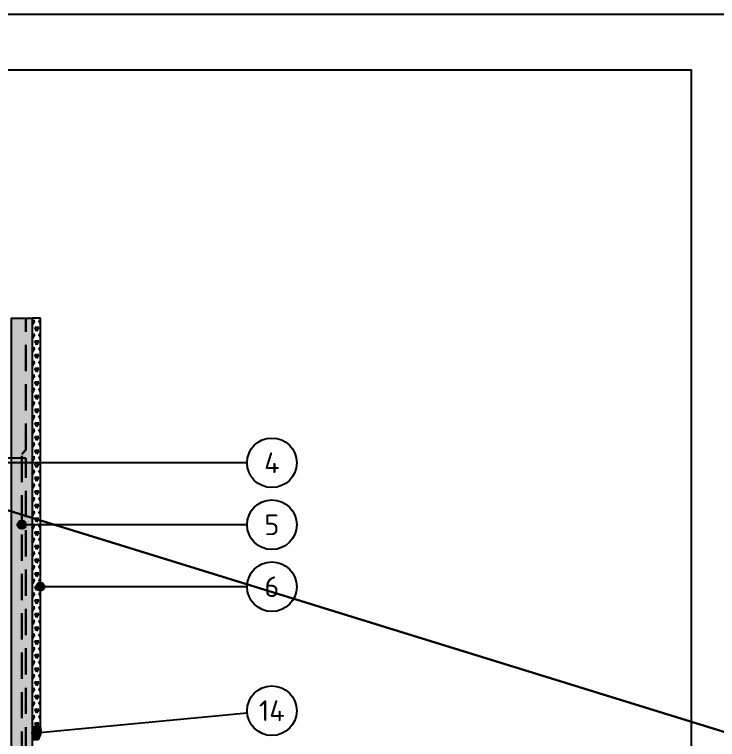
# Model space of a CAD drawing. Header units: millimetres. Extents: x -354900 to 8840672, y 0 to 292181.
# Drawn here: x -768.4 to -598.3, y 140854.9 to 141030.4 of the extents above; entities that cross this region are included whole.
import ezdxf
from ezdxf.enums import TextEntityAlignment as Align

# ---------------------------------------------------------------- set-up
doc = ezdxf.new("R2010")
doc.units = ezdxf.units.MM
doc.header["$MEASUREMENT"] = 0
doc.set_wipeout_variables(frame=1)
doc.linetypes.add('штриховая2', pattern=[9.524999999999999, 6.35, -3.175])
doc.layers.get('0').update_dxf_attribs({"color": 250, "lineweight": 9})
for name, color, linetype, lineweight in [('SG_Размеры', 7, 'Continuous', 5), ('АР_Размеры', 175, 'Continuous', 9), ('сетка', 20, 'штриховая2', 30)]:
    doc.layers.add(name, color=color, linetype=linetype, lineweight=lineweight)
for name, color, linetype in [('армирслой', 100, 'Continuous'), ('выноски', 7, 'Continuous'), ('герметик', 10, 'Continuous'), ('декорштук', 24, 'Continuous'), ('рамки', 7, 'Continuous')]:
    doc.layers.add(name, color=color, linetype=linetype)
doc.styles.add('SG_Arial_2.5_Размеры-выноски', font='arial.ttf', dxfattribs={"width": 0.7})
doc.styles.get("Standard").update_dxf_attribs({"font": 'isocpeur.ttf'})
doc.linetypes.add('зигзаг', pattern='A,0.00254,-5.08,[131,ltypeshp.shx,S=5.08,R=0,X=-5.08,Y=0],-10.16,[131,ltypeshp.shx,S=5.08,R=180,X=5.08,Y=0],-5.08', length=20.32254)
doc.dimstyles.new('SG_Arial_2.5', dxfattribs={"dimtxt": 5, "dimasz": 3, "dimexe": 3, "dimexo": 0, "dimgap": 2, "dimtad": 1, "dimdec": 0, "dimzin": 0, "dimdsep": 46, "dimtxsty": 'SG_Arial_2.5_Размеры-выноски', "dimblk": 'ARCHTICK', "dimcen": -3, "dimdle": 3, "dimadec": 0, "dimazin": 0, "dimtfac": 1, "dimtdec": 0, "dimtofl": 0, "dimtmove": 1, "dimatfit": 3, "dimldrblk": 'OBLIQUE', "dimfxl": 1, "dimtfill": 1, "dimtolj": 1, "dimtzin": 0, "dimarcsym": 0})

# ---------------------------------------------------------------- blocks, each defined once
blk = doc.blocks.new('армслой 16')
at = {"layer": 'армирслой'}
h = blk.add_hatch(dxfattribs=at)
h.set_pattern_fill('AR-SAND', color=256, scale=0.1)
h.set_pattern_definition([(37.50000000000001, (0, 0), (-0.1600031295984046, 4.894132373293424), [0, -3.860800000000001, 0, -4.318000000000001, 0, -4.1275]), (7.499999999999999, (0, 0), (4.495232831380027, 7.168251005683543), [0, -2.0828, 0, -3.4798, 0, -1.3335]), (327.5, (-3.1242, 0), (7.90992370241458, 0.01437184678545691), [0, -1.27, 0, -4.572, 0, -5.969]), (317.5, (-3.1242, 0), (7.635564524722972, 2.229293232572162), [0, -0.635, 0, -2.9972, 0, -3.429])])
h.paths.add_polyline_path([(-3.499999999999999, 209.9414792400657), (-4.999999999999999, 209.9414792400657), (-5, 107.9461283008293), (-5, -15.1773317776117), (-5, -190.0585207599347), (-3.5, -190.0585207599347), (-3.5, -65.17733177761173), (-2.5, -64.17733177761176), (-2.5, 156.9461283008293), (-3.500000000000002, 157.9461283008293)])
h.paths.add_polyline_path([(0, 209.9414792400657), (-3.5, 209.9414792400657), (-3.500000000000002, 157.9461283008293), (-2.5, 156.9461283008293), (-2.5, -64.17733177761173), (-3.5, -65.17733177761167), (-3.499999999999999, -190.0585207599347), (6.661338147750939e-16, -190.0585207599347)])
blk.add_lwpolyline([(-5, -45.05852075993448), (-5, -190.0585207599347), (4.440892098500626e-16, -190.0585207599347), (0, 209.9414792400657), (-5, 209.9414792400657), (-5, 78.0649393185065)], dxfattribs=at)
at = {"layer": 'сетка'}
for points in [[(-3.5, -190.0585207599347), (-3.5, -145.0585207599345), (-2.5, -144.0585207599345), (-2.5, 177.0649393185065), (-3.500000000000002, 178.0649393185065), (-3.5, 209.9414792400657)], [(-3.5, -143.0585207599345), (-3.5, -43.05852075993448), (-45.00000000000091, -43.05852075993449), (-45.00000000000091, -13.05852075993449), (-75.0000000000009, -13.07130102339642), (-74.99933204935101, 72.50536237106411), (-7.078557764707881, 76.0649393185065), (-3.5, 76.0649393185065), (-3.5, 176.0649393185065)]]:
    blk.add_lwpolyline(points, dxfattribs=at)
blk = doc.blocks.new('*U733')
at = {"layer": 'декорштук'}
h = blk.add_hatch(dxfattribs=at)
h.set_pattern_fill('TRIANG', color=256, scale=0.2)
h.set_pattern_definition([(59.99999999999999, (0, -34.62359399155184), (-0.9524999981559237, 1.649778393144678), [0.9525000000000001, -0.9525000000000001]), (120, (0, -34.62359399155184), (-1.904999998155924, 1.064678301077038e-09), [0.9524999999999991, -0.9524999999999991]), (0, (-0.4762500000000001, -33.79870479551184), (0.9525000000000001, 1.64977839208), [0.9525000000000001, -0.9525000000000001])])
h.paths.add_polyline_path([(-2, 32.11866693292404), (0, 32.11866693292404), (0, -66.74226092447498), (-2, -66.74226092447498)])
blk.add_lwpolyline([(-2, 32.11866693292404), (0, 32.11866693292404), (0, -66.74226092447498), (-2, -66.74226092447498)], dxfattribs=at)
at = {"layer": 'декорштук', "linetype": 'зигзаг', "ltscale": 0.1}
blk.add_lwpolyline([(-2, -66.74226092447498), (-2, 32.11866693292404)], dxfattribs=at)
blk = doc.blocks.new('*U780')
blk.add_wipeout([(-3.1907809727727e-13, 2.0023817297803386), (2.000000000000001, 2.002381729780455), (1.4778690499952072, -1.103167850071591), (-3.1907809727727e-13, -1.1031678500712514)])
at = {"layer": 'герметик'}
h = blk.add_hatch(dxfattribs=at)
h.set_pattern_fill('HOUND', color=256, scale=0.2)
h.set_pattern_definition([(0, (-13.94631320377994, -14.26815968853543), (1.27, 0.3175), [5.08, -2.54]), (90, (-13.94631320377994, -14.26815968853543), (-0.3175000000000001, -1.27), [5.08, -2.54])])
h.paths.add_polyline_path([(-3.197442310920451e-13, -1.103167850071252), (1.477869049995208, -1.103167850071593, 0.259649744757213), (2.000000000000002, 2.002381729780453), (-3.179678742526448e-13, 2.002381729780339)])
blk.add_lwpolyline([(-3.197442310920451e-13, -1.103167850071252), (1.477869049995207, -1.103167850071593, 0.259649744757213), (2.000000000000001, 2.002381729780453), (-3.197442310920451e-13, 2.002381729780339)], format="xyb", close=True, dxfattribs=at)
blk = doc.blocks.new('_ArchTick')
at = {"color": 0, "linetype": 'ByBlock', "const_width": 0.15}
blk.add_lwpolyline([(-0.5, -0.5), (0.5, 0.5)], dxfattribs=at)
blk = doc.blocks.new('*D756')
at = {"layer": 'SG_Размеры', "color": 0, "lineweight": -2, "transparency": 16777216}
for p, q in [((-785.1420480229385, 140820.0238010405), (-785.1420480229385, 140926.0238010405)), ((-765.6024990227454, 140923.0238010405), (-788.1420480229385, 140923.0238010405)), ((-765.6024990227454, 140823.0238010405), (-788.1420480229385, 140823.0238010405))]:
    blk.add_line(p, q, dxfattribs=at)
at = {"layer": 'SG_Размеры', "color": 0, "lineweight": -2, "transparency": 16777216, "xscale": 3, "yscale": 3, "zscale": 3}
for p, rotation in [((-785.1420480229385, 140923.0238010405), 90), ((-785.1420480229385, 140823.0238010405), 270)]:
    blk.add_blockref('_ArchTick', p, dxfattribs=dict(at, rotation=rotation))
at = {"layer": 'SG_Размеры', "color": 0, "transparency": 16777216, "insert": (-789.6949129615068, 140873.0238010404), "char_height": 5, "attachment_point": 5, "rotation": 90, "style": 'SG_Arial_2.5_Размеры-выноски', "bg_fill": 3, "box_fill_scale": 1.25, "bg_fill_color": 256, "bg_fill_true_color": 13158600, "bg_fill_transparency": 0}
blk.add_mtext('\\A1;{\\fGOST Common|b0|i0|c204|p34;≥}100 мм', dxfattribs=at)
blk = doc.blocks.new('_Oblique')
at = {"color": 0, "linetype": 'ByBlock', "lineweight": -2}
blk.add_line((-0.5, -0.5), (0.5, 0.5), dxfattribs=at)
blk = doc.blocks.new('*U739')
at = {"layer": 'выноски'}
h = blk.add_hatch(color=256, dxfattribs=at)
h.dxf.hatch_style = 1
edge = h.paths.add_edge_path()
edge.add_arc((-66.49999999999456, 7.295763552868615e-14), 1, 0, 360)
blk.add_line((-12, 3.399323338588787e-15), (-66.49999999999456, 7.295763552868615e-14), dxfattribs=at)
for centre, radius in [((-6, 0), 6), ((-66.49999999999456, 7.295763552868615e-14), 1)]:
    blk.add_circle(centre, radius, dxfattribs=at)
blk.add_attdef('ВЫНОСКА', text='', height=5, dxfattribs=at).set_placement((-6, 0), align=Align.MIDDLE_CENTER)
blk = doc.blocks.new('*U716')
at = {"layer": 'выноски'}
h = blk.add_hatch(color=256, dxfattribs=at)
h.dxf.hatch_style = 1
edge = h.paths.add_edge_path()
edge.add_arc((-62, 6.858022075225178e-15), 1, 0, 360)
blk.add_line((-12, 7.347880794884119e-16), (-62, 6.858022075225178e-15), dxfattribs=at)
for centre, radius in [((-6, 0), 6), ((-62, 6.858022075225178e-15), 1)]:
    blk.add_circle(centre, radius, dxfattribs=at)
blk.add_attdef('ВЫНОСКА', text='', height=5, dxfattribs=at).set_placement((-6, 0), align=Align.MIDDLE_CENTER)
blk = doc.blocks.new('*U738')
at = {"layer": 'выноски'}
h = blk.add_hatch(color=256, dxfattribs=at)
h.dxf.hatch_style = 1
edge = h.paths.add_edge_path()
edge.add_arc((-72.15000004482135, -3.713257547224668e-07), 1, 0, 360)
blk.add_line((-12, -3.368034044788552e-08), (-72.15000004482135, -3.713257547224668e-07), dxfattribs=at)
for centre, radius in [((-6, 0), 6), ((-72.15000004482135, -3.713257547224668e-07), 1)]:
    blk.add_circle(centre, radius, dxfattribs=at)
blk.add_attdef('ВЫНОСКА', text='', height=5, dxfattribs=at).set_placement((-6, 0), align=Align.MIDDLE_CENTER)
blk = doc.blocks.new('*U750')
at = {"layer": 'выноски'}
h = blk.add_hatch(color=256, dxfattribs=at)
h.dxf.hatch_style = 1
edge = h.paths.add_edge_path()
edge.add_arc((-63.00000000000362, -5.41370297280253), 0.9999999999999999, 0, 360)
blk.add_line((-11.97311969156116, -0.5673104531773323), (-63.00000000000362, -5.41370297280253), dxfattribs=at)
for centre, radius in [((-6, 0), 6), ((-63.00000000000362, -5.41370297280253), 0.9999999999999999)]:
    blk.add_circle(centre, radius, dxfattribs=at)
blk.add_attdef('ВЫНОСКА', text='', height=5, dxfattribs=at).set_placement((-6, 0), align=Align.MIDDLE_CENTER)

msp = doc.modelspace()

# ---------------------------------------------------------------- linework, layer by layer
at = {"layer": 'рамки'}
for points in [[(-1158.102499022745, 140228.500340962), (-591.1024990227452, 140228.500340962), (-591.1024990227452, 141030.400340962), (-1158.102499022745, 141030.400340962)], [(-1104.102499022745, 140242.000340962), (-604.6024990227452, 140242.000340962), (-604.6024990227452, 141016.900340962), (-1104.102499022745, 141016.900340962)]]:
    msp.add_lwpolyline(points, close=True, dxfattribs=at)

# ---------------------------------------------------------------- block references
at = {"layer": 'армирслой', "xscale": -1}
msp.add_blockref('армслой 16', (-769.1024990227452, 140746.9588617219), dxfattribs=at)
at = {"layer": 'выноски'}
msp.add_blockref('*U716', (-700.1024990227452, 140891.9003412875), dxfattribs=at).add_auto_attribs({'ВЫНОСКА': '6'})
at = {"layer": 'декорштук', "xscale": -1}
msp.add_blockref('*U733', (-764.1024990227452, 140924.781674029), dxfattribs=at)

# ---------------------------------------------------------------- next in the draw order: block references
at = {"layer": 'герметик'}
msp.add_blockref('*U780', (-764.1024990227452, 140856.0370313748), dxfattribs=at)

# ---------------------------------------------------------------- next in the draw order: dimensions: what is measured, and where the dimension line sits
at = {"layer": 'SG_Размеры'}
dim = msp.add_linear_dim(base=(-785.1420480229385, 140923.0238010405), p1=(-765.6024990227452, 140823.0238010404), p2=(-765.6024990227452, 140923.0238010404), angle=90, text='{\\fGOST Common|b0|i0|c204|p34;≥}100 мм', dimstyle='SG_Arial_2.5', dxfattribs=at)
dim.commit()
dim.dimension.update_dxf_attribs({"geometry": '*D756', "text_midpoint": (-789.6949129615068, 140873.0238010404)})

# ---------------------------------------------------------------- next in the draw order: linework, layer by layer
at = {"layer": 'АР_Размеры', "color": 1, "lineweight": 30, "ltscale": 100}
msp.add_line((-1158.102499022745, 141030.400340962), (1274.813647274053, 140277.9165823662), dxfattribs=at)

# ---------------------------------------------------------------- next in the draw order: block references
at = {"layer": 'выноски'}
for name, p, values in [('*U738', (-700.1024990227452, 140921.9003412875), {'ВЫНОСКА': '4'}), ('*U739', (-700.1024990227452, 140906.9003412875), {'ВЫНОСКА': '5'}), ('*U750', (-700.1024990227452, 140861.9003412875), {'ВЫНОСКА': '14'})]:
    msp.add_blockref(name, p, dxfattribs=at).add_auto_attribs(values)

doc.saveas('drawing.dxf')
